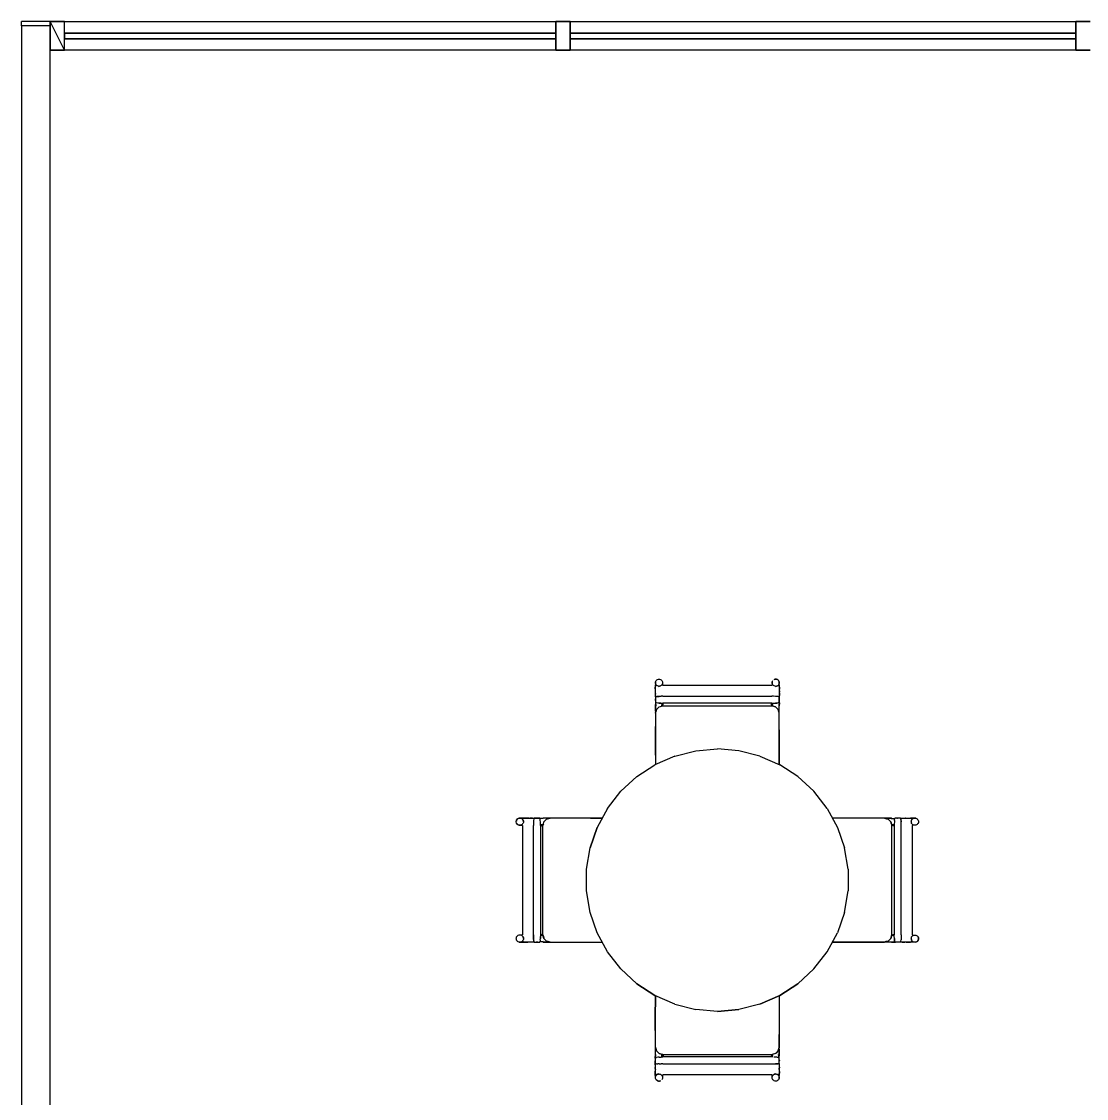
# Model space of a CAD drawing. Header units: metres. Extents: x 0 to 7.5, y -16.9 to 0.
# Drawn here: x 0 to 3.712, y -3.756 to 0 of the extents above; entities that cross this region are included whole.
import ezdxf

# ---------------------------------------------------------------- set-up
doc = ezdxf.new("R2010")
doc.units = ezdxf.units.M
doc.layers.add('projected', color=5, linetype='CONTINUOUS')
doc.layers.add('projection', color=5, linetype='CONTINUOUS')

msp = doc.modelspace()

# ---------------------------------------------------------------- linework, layer by layer
at = {"layer": 'projected'}
for p, q in [((0.125, 0), (0.1, 0)), ((0.1, 0), (0.1, -0.05)), ((0.15, 0), (0.125, 0)), ((0.15, -0.05), (0.15, 0)), ((1.8625, 0), (1.8875, 0)), ((1.8625, -0.05), (1.8625, 0)), ((1.8875, 0), (1.9125, 0)), ((1.9125, 0), (1.9125, -0.05)), ((3.675, 0), (3.7, 0)), ((3.675, -0.05), (3.675, 0)), ((3.7, 0), (3.725, 0)), ((0, -0.015), (0, -8.4075)), ((0.05, -0.015), (0, -0.015)), ((0.1, -0.015), (0.05, -0.015)), ((0.1, -8.4075), (0.1, -0.015)), ((0.1, -0.05), (0.1, -0.1)), ((1.0063, -0.04), (0.15, -0.04)), ((0.15, -0.04), (0.15, -0.05)), ((0.15, -0.05), (0.15, -0.06)), ((0.15, -0.1), (0.15, -0.05)), ((0.15, -0.06), (1.0063, -0.06)), ((1.8625, -0.04), (1.0063, -0.04)), ((1.0063, -0.06), (1.8625, -0.06)), ((1.8625, -0.05), (1.8625, -0.04)), ((1.8625, -0.06), (1.8625, -0.05)), ((1.8625, -0.1), (1.8625, -0.05)), ((2.7938, -0.04), (1.9125, -0.04)), ((1.9125, -0.04), (1.9125, -0.05)), ((1.9125, -0.05), (1.9125, -0.06)), ((1.9125, -0.05), (1.9125, -0.1)), ((1.9125, -0.06), (2.7938, -0.06)), ((3.675, -0.04), (2.7938, -0.04)), ((2.7938, -0.06), (3.675, -0.06)), ((3.675, -0.05), (3.675, -0.04)), ((3.675, -0.06), (3.675, -0.05)), ((3.675, -0.1), (3.675, -0.05)), ((0.1, -0.1), (0.125, -0.1)), ((0.125, -0.1), (0.15, -0.1)), ((1.8875, -0.1), (1.8625, -0.1)), ((1.9125, -0.1), (1.8875, -0.1)), ((3.7, -0.1), (3.675, -0.1)), ((3.725, -0.1), (3.7, -0.1))]:
    msp.add_line(p, q, dxfattribs=at)
at = {"layer": 'projection'}
for p, q in [((0, -0.015), (0, 0)), ((0.1, 0), (0, 0)), ((0.1, -0.1), (0.1, 0)), ((0.1, 0), (0.15, 0)), ((0.15, -0.1), (0.1, 0)), ((0.1, -0.1), (0.1, 0)), ((0.1, 0), (0.15, 0)), ((0.1, 0), (0.1, -0.1)), ((0.15, 0), (0.1, 0)), ((0.15, -0.1), (0.15, 0)), ((0.15, 0), (1.8625, 0)), ((0.15, -0.1), (0.15, 0)), ((1.8625, -0.1), (1.8625, 0)), ((1.8625, 0), (1.9125, 0)), ((1.8625, -0.04), (1.8625, 0)), ((1.8625, 0), (1.8625, -0.1)), ((1.9125, 0), (1.8625, 0)), ((1.9125, -0.04), (1.9125, 0)), ((1.9125, 0), (3.675, 0)), ((1.9125, -0.1), (1.9125, 0)), ((3.675, 0), (3.725, 0)), ((3.675, -0.04), (3.675, 0)), ((3.675, 0), (3.675, -0.1)), ((3.725, 0), (3.675, 0)), ((0, -0.015), (0, -16.8)), ((0.1, -0.015), (0, -0.015)), ((0.1, -16.8), (0.1, -0.015)), ((0.15, -0.04), (0.15, -0.06)), ((0.15, -0.04), (1.8625, -0.04)), ((0.15, -0.04), (0.15, -0.06)), ((1.8625, -0.04), (0.15, -0.04)), ((1.8625, -0.06), (0.15, -0.06)), ((0.15, -0.06), (1.8625, -0.06)), ((1.8625, -0.04), (1.8625, -0.06)), ((1.8625, -0.06), (1.8625, -0.04)), ((1.8625, -0.1), (1.8625, -0.06)), ((1.9125, -0.04), (1.9125, -0.06)), ((1.9125, -0.04), (3.675, -0.04)), ((1.9125, -0.04), (1.9125, -0.06)), ((3.675, -0.04), (1.9125, -0.04)), ((1.9125, -0.1), (1.9125, -0.06)), ((3.675, -0.06), (1.9125, -0.06)), ((1.9125, -0.06), (3.675, -0.06)), ((3.675, -0.04), (3.675, -0.06)), ((3.675, -0.06), (3.675, -0.04)), ((3.675, -0.1), (3.675, -0.06)), ((0.15, -0.1), (0.1, -0.1)), ((0.15, -0.1), (0.1, -0.1)), ((0.1, -0.1), (0.15, -0.1)), ((1.8625, -0.1), (0.15, -0.1)), ((1.9125, -0.1), (1.8625, -0.1)), ((1.8625, -0.1), (1.9125, -0.1)), ((3.675, -0.1), (1.9125, -0.1)), ((3.725, -0.1), (3.675, -0.1)), ((3.675, -0.1), (3.725, -0.1)), ((2.2098, -2.303), (2.2095, -2.3209)), ((2.2098, -2.3341), (2.2095, -2.3209)), ((2.2098, -2.303), (2.2111, -2.3005)), ((2.2098, -2.3058), (2.2098, -2.303)), ((2.2098, -2.3087), (2.2098, -2.3058)), ((2.2111, -2.3112), (2.2098, -2.3087)), ((2.2098, -2.3175), (2.2111, -2.3171)), ((2.2098, -2.3554), (2.2098, -2.3175)), ((2.2111, -2.3005), (2.2123, -2.2979)), ((2.2123, -2.3137), (2.2111, -2.3112)), ((2.2132, -2.3164), (2.2119, -2.3168)), ((2.2123, -2.2979), (2.2145, -2.2962)), ((2.2145, -2.3155), (2.2123, -2.3137)), ((2.2145, -2.2962), (2.2167, -2.2944)), ((2.2167, -2.3172), (2.2145, -2.3155)), ((2.2167, -2.2944), (2.2201, -2.2937)), ((2.2201, -2.318), (2.2167, -2.3172)), ((2.2201, -2.2937), (2.2222, -2.2932)), ((2.2222, -2.3185), (2.2201, -2.318)), ((2.2222, -2.2932), (2.2243, -2.2937)), ((2.2222, -2.3185), (2.2277, -2.3172)), ((2.2243, -2.318), (2.2222, -2.3185)), ((2.2243, -2.2937), (2.2277, -2.2944)), ((2.2277, -2.3172), (2.2243, -2.318)), ((2.2277, -2.2944), (2.2299, -2.2962)), ((2.2299, -2.3155), (2.2277, -2.3172)), ((2.2299, -2.2962), (2.2322, -2.2979)), ((2.2322, -2.3137), (2.2301, -2.3154)), ((2.2322, -2.2979), (2.2334, -2.3005)), ((2.2334, -2.3112), (2.2322, -2.3137)), ((2.2334, -2.3005), (2.2346, -2.303)), ((2.2346, -2.3087), (2.2334, -2.3112)), ((2.2346, -2.303), (2.2348, -2.3153)), ((2.2346, -2.303), (2.2346, -2.3058)), ((2.2346, -2.3058), (2.2346, -2.3087)), ((2.6162, -2.3153), (2.2352, -2.3153)), ((2.6171, -2.303), (2.6168, -2.3153)), ((2.6171, -2.303), (2.6195, -2.2979)), ((2.6171, -2.3058), (2.6171, -2.303)), ((2.6171, -2.3087), (2.6171, -2.3058)), ((2.6183, -2.3112), (2.6171, -2.3087)), ((2.6195, -2.3137), (2.6183, -2.3112)), ((2.6216, -2.3154), (2.6195, -2.3137)), ((2.6239, -2.3172), (2.6217, -2.3155)), ((2.6239, -2.2944), (2.6274, -2.2937)), ((2.6274, -2.2937), (2.6239, -2.2944)), ((2.6274, -2.318), (2.6239, -2.3172)), ((2.6294, -2.2932), (2.6274, -2.2937)), ((2.6274, -2.2937), (2.6294, -2.2932)), ((2.6294, -2.3185), (2.6274, -2.318)), ((2.6315, -2.2937), (2.6294, -2.2932)), ((2.6294, -2.2932), (2.6315, -2.2937)), ((2.6294, -2.3185), (2.6349, -2.3172)), ((2.6315, -2.318), (2.6294, -2.3185)), ((2.6315, -2.2937), (2.6349, -2.2944)), ((2.6349, -2.2944), (2.6315, -2.2937)), ((2.6349, -2.3172), (2.6315, -2.318)), ((2.6372, -2.2962), (2.6349, -2.2944)), ((2.6349, -2.2944), (2.6394, -2.2979)), ((2.6372, -2.3155), (2.6349, -2.3172)), ((2.6394, -2.3137), (2.6372, -2.3155)), ((2.6394, -2.3168), (2.6382, -2.3164)), ((2.6406, -2.3005), (2.6394, -2.2979)), ((2.6394, -2.2979), (2.6418, -2.303)), ((2.6406, -2.3112), (2.6394, -2.3137)), ((2.6416, -2.3175), (2.6399, -2.3169)), ((2.6418, -2.303), (2.6406, -2.3005)), ((2.6418, -2.3087), (2.6406, -2.3112)), ((2.6416, -2.3175), (2.6416, -2.3554)), ((2.6421, -2.3209), (2.6418, -2.303)), ((2.6418, -2.303), (2.6418, -2.3058)), ((2.6418, -2.3058), (2.6418, -2.3087)), ((2.6421, -2.3209), (2.6418, -2.336)), ((2.2097, -2.3383), (2.2095, -2.3396)), ((2.2095, -2.3396), (2.2098, -2.3455)), ((2.2096, -2.3664), (2.2098, -2.3625)), ((2.2097, -2.3382), (2.2097, -2.3338)), ((2.2098, -2.3554), (2.2132, -2.3543)), ((2.2115, -2.3549), (2.2098, -2.3554)), ((2.2098, -2.3554), (2.2098, -2.3754)), ((2.2132, -2.3543), (2.2115, -2.3549)), ((2.2132, -2.3543), (2.2225, -2.3535)), ((2.2179, -2.3539), (2.2132, -2.3543)), ((2.2225, -2.3535), (2.2179, -2.3539)), ((2.2303, -2.3533), (2.2225, -2.3535)), ((2.2225, -2.3535), (2.2303, -2.3533)), ((2.2352, -2.3532), (2.2303, -2.3533)), ((2.2352, -2.3532), (2.6162, -2.3532)), ((2.6211, -2.3533), (2.6162, -2.3532)), ((2.6289, -2.3535), (2.6211, -2.3533)), ((2.6336, -2.3539), (2.6289, -2.3535)), ((2.6382, -2.3543), (2.6336, -2.3539)), ((2.6403, -2.355), (2.6382, -2.3543)), ((2.6416, -2.3554), (2.6403, -2.355)), ((2.6416, -2.3754), (2.6416, -2.3554)), ((2.6419, -2.3338), (2.6421, -2.3376)), ((2.6419, -2.3338), (2.6419, -2.3382)), ((2.6421, -2.3409), (2.6421, -2.3376)), ((2.6421, -2.3409), (2.6421, -2.3502)), ((2.6421, -2.3641), (2.6421, -2.3502)), ((2.6421, -2.3759), (2.6421, -2.3641)), ((2.2098, -2.3868), (2.2095, -2.5284)), ((2.2098, -2.3681), (2.2096, -2.3664)), ((2.2111, -2.3758), (2.2098, -2.3754)), ((2.2098, -2.3868), (2.2109, -2.3763)), ((2.2098, -2.4045), (2.2098, -2.3864)), ((2.2098, -2.4118), (2.2132, -2.3991)), ((2.2123, -2.3868), (2.2108, -2.3757)), ((2.2132, -2.3765), (2.2111, -2.3758)), ((2.2132, -2.3991), (2.2111, -2.407)), ((2.2132, -2.3991), (2.2115, -2.4055)), ((2.2179, -2.3769), (2.2132, -2.3765)), ((2.2132, -2.3991), (2.2225, -2.3898)), ((2.2179, -2.3945), (2.2132, -2.3991)), ((2.2179, -2.3945), (2.2132, -2.3991)), ((2.2225, -2.3773), (2.2179, -2.3769)), ((2.2225, -2.3898), (2.2179, -2.3945)), ((2.2289, -2.3774), (2.2225, -2.3773)), ((2.2225, -2.3773), (2.2289, -2.3774)), ((2.2225, -2.3898), (2.2352, -2.3864)), ((2.2289, -2.3774), (2.2352, -2.3776)), ((2.2328, -2.3775), (2.2322, -2.3868)), ((2.2322, -2.3868), (2.2334, -2.3775)), ((2.2337, -2.3775), (2.2346, -2.3866)), ((2.2337, -2.3775), (2.2346, -2.3866)), ((2.2352, -2.3864), (2.2376, -2.3776)), ((2.6162, -2.3776), (2.2352, -2.3776)), ((2.2352, -2.3864), (2.6162, -2.3864)), ((2.6162, -2.3864), (2.6138, -2.3776)), ((2.6162, -2.3776), (2.6211, -2.3775)), ((2.6162, -2.3864), (2.6211, -2.3877)), ((2.6289, -2.3898), (2.6162, -2.3864)), ((2.618, -2.3775), (2.6171, -2.3867)), ((2.6195, -2.3868), (2.6183, -2.3775)), ((2.6211, -2.3775), (2.6289, -2.3773)), ((2.6211, -2.3877), (2.6289, -2.3898)), ((2.6226, -2.3881), (2.6289, -2.3898)), ((2.6382, -2.3765), (2.6289, -2.3773)), ((2.6289, -2.3773), (2.6336, -2.3769)), ((2.6336, -2.3945), (2.6289, -2.3898)), ((2.6336, -2.3769), (2.6382, -2.3765)), ((2.6336, -2.3945), (2.6382, -2.3991)), ((2.6416, -2.3754), (2.6382, -2.3765)), ((2.6403, -2.407), (2.6382, -2.3991)), ((2.6382, -2.3991), (2.6399, -2.4055)), ((2.6382, -2.3991), (2.6403, -2.407)), ((2.6418, -2.3868), (2.642, -2.3738)), ((2.6421, -2.3759), (2.6418, -2.3868)), ((2.6418, -2.3868), (2.6421, -2.3759)), ((2.6421, -2.5519), (2.6418, -2.3868)), ((2.2098, -2.4118), (2.2115, -2.4055)), ((2.2115, -2.4055), (2.2098, -2.4118)), ((2.2098, -2.4118), (2.2111, -2.407)), ((2.2098, -2.4118), (2.2098, -2.5912)), ((2.6416, -2.4118), (2.6403, -2.407)), ((2.6416, -2.5912), (2.6416, -2.4118)), ((2.2095, -2.5284), (2.2096, -2.5913)), ((2.2772, -2.5616), (2.3505, -2.5431)), ((2.3505, -2.5431), (2.4258, -2.5369)), ((2.5011, -2.5431), (2.4258, -2.5369)), ((2.5743, -2.5616), (2.5011, -2.5431)), ((2.6418, -2.5913), (2.6418, -2.5527)), ((2.6421, -2.5914), (2.6421, -2.5519)), ((2.2772, -2.5616), (2.208, -2.592)), ((2.5743, -2.5616), (2.6435, -2.592)), ((2.1448, -2.6333), (2.208, -2.592)), ((2.7068, -2.6333), (2.6435, -2.592)), ((2.0892, -2.6845), (2.1448, -2.6333)), ((2.7624, -2.6845), (2.7068, -2.6333)), ((2.7624, -2.6845), (2.7068, -2.6333)), ((2.0428, -2.7441), (2.0892, -2.6845)), ((2.8088, -2.7441), (2.7624, -2.6845)), ((1.7293, -2.7807), (1.7344, -2.7783)), ((1.7344, -2.7783), (1.7319, -2.7795)), ((1.7523, -2.778), (1.7344, -2.7783)), ((1.7344, -2.7783), (1.7372, -2.7783)), ((1.7372, -2.7783), (1.7401, -2.7783)), ((1.7401, -2.7783), (1.7426, -2.7795)), ((1.7483, -2.7802), (1.7489, -2.7785)), ((1.7489, -2.7785), (1.7868, -2.7785)), ((1.7674, -2.7783), (1.7523, -2.778)), ((1.769, -2.778), (1.7652, -2.7782)), ((1.7652, -2.7782), (1.7696, -2.7782)), ((1.769, -2.778), (1.7723, -2.778)), ((1.7816, -2.778), (1.7723, -2.778)), ((1.7816, -2.778), (1.7955, -2.778)), ((1.7868, -2.7785), (1.7864, -2.7798)), ((1.8068, -2.7785), (1.7868, -2.7785)), ((1.7955, -2.778), (1.8073, -2.778)), ((1.8052, -2.7781), (1.8182, -2.7783)), ((1.8068, -2.7785), (1.8073, -2.7802)), ((1.8073, -2.7802), (1.8068, -2.7785)), ((1.8073, -2.778), (1.8182, -2.7783)), ((1.9833, -2.778), (1.8182, -2.7783)), ((1.8432, -2.7785), (1.8383, -2.7798)), ((1.8383, -2.7798), (1.8432, -2.7785)), ((2.0241, -2.7785), (1.8432, -2.7785)), ((1.9833, -2.778), (2.0244, -2.7781)), ((2.0243, -2.7783), (1.9841, -2.7783)), ((2.0428, -2.7441), (2.0068, -2.8106)), ((2.8088, -2.7441), (2.8447, -2.8106)), ((2.8918, -2.7781), (2.8272, -2.7782)), ((3.0083, -2.7784), (2.8273, -2.7784)), ((3.0333, -2.7784), (2.8918, -2.7781)), ((3.0083, -2.7784), (3.0132, -2.7797)), ((3.0083, -2.7784), (3.0146, -2.7801)), ((3.0083, -2.7784), (3.021, -2.7818)), ((3.0146, -2.7801), (3.0083, -2.7784)), ((3.0156, -2.7784), (3.0337, -2.7784)), ((3.0333, -2.7784), (3.0438, -2.7795)), ((3.0443, -2.7797), (3.0448, -2.7784)), ((3.0647, -2.7784), (3.0448, -2.7784)), ((3.052, -2.7784), (3.0537, -2.7782)), ((3.0576, -2.7784), (3.0537, -2.7782)), ((3.0647, -2.7784), (3.1026, -2.7784)), ((3.0652, -2.7801), (3.0647, -2.7784)), ((3.0647, -2.7784), (3.0658, -2.7818)), ((3.0746, -2.7784), (3.0805, -2.7781)), ((3.0818, -2.7783), (3.0805, -2.7781)), ((3.0819, -2.7783), (3.0863, -2.7783)), ((3.086, -2.7784), (3.0992, -2.7781)), ((3.1171, -2.7784), (3.0992, -2.7781)), ((3.1026, -2.7784), (3.1031, -2.7797)), ((3.1089, -2.7797), (3.1115, -2.7784)), ((3.1115, -2.7784), (3.1143, -2.7784)), ((3.1143, -2.7784), (3.1171, -2.7784)), ((3.1171, -2.7784), (3.1196, -2.7797)), ((1.7246, -2.7907), (1.7258, -2.7852)), ((1.7258, -2.7962), (1.7246, -2.7907)), ((1.7258, -2.7852), (1.7251, -2.7886)), ((1.7258, -2.7852), (1.7293, -2.7807)), ((1.7276, -2.783), (1.7258, -2.7852)), ((1.7258, -2.7962), (1.7276, -2.7984)), ((1.7293, -2.8006), (1.7258, -2.7962)), ((1.7293, -2.7807), (1.7276, -2.783)), ((1.7276, -2.7984), (1.7293, -2.8006)), ((1.7319, -2.7795), (1.7293, -2.7807)), ((1.7293, -2.8006), (1.7319, -2.8018)), ((1.7344, -2.8031), (1.7293, -2.8006)), ((1.7319, -2.8018), (1.7344, -2.8031)), ((1.7344, -2.8031), (1.7467, -2.8033)), ((1.7372, -2.8031), (1.7344, -2.8031)), ((1.7401, -2.8031), (1.7372, -2.8031)), ((1.7426, -2.8018), (1.7401, -2.8031)), ((1.7426, -2.7795), (1.7451, -2.7807)), ((1.7451, -2.8006), (1.7426, -2.8018)), ((1.7451, -2.7807), (1.7469, -2.783)), ((1.7468, -2.7985), (1.7451, -2.8006)), ((1.7467, -2.8039), (1.7467, -3.1849)), ((1.7469, -2.783), (1.7486, -2.7852)), ((1.7486, -2.7962), (1.7469, -2.7984)), ((1.7478, -2.7819), (1.7481, -2.7807)), ((1.7499, -2.7907), (1.7486, -2.7852)), ((1.7486, -2.7852), (1.7494, -2.7886)), ((1.7494, -2.7928), (1.7486, -2.7962)), ((1.7494, -2.7886), (1.7499, -2.7907)), ((1.7499, -2.7907), (1.7494, -2.7928)), ((1.7847, -2.799), (1.7846, -2.8039)), ((1.7846, -3.1849), (1.7846, -2.8039)), ((1.7849, -2.7912), (1.7847, -2.799)), ((1.7853, -2.7866), (1.7849, -2.7912)), ((1.7857, -2.7819), (1.7853, -2.7866)), ((1.7864, -2.7798), (1.7857, -2.7819)), ((1.8073, -2.7802), (1.8079, -2.7819)), ((1.8079, -2.7819), (1.8073, -2.7802)), ((1.8083, -2.7866), (1.8079, -2.7819)), ((1.8087, -2.7912), (1.8083, -2.7866)), ((1.8089, -2.799), (1.8087, -2.7912)), ((1.809, -2.8039), (1.8089, -2.799)), ((1.8182, -2.8006), (1.8089, -2.8018)), ((1.8089, -2.8021), (1.8181, -2.803)), ((1.809, -2.8063), (1.8178, -2.8039)), ((1.809, -2.8039), (1.809, -3.1849)), ((1.8178, -2.8039), (1.8191, -2.799)), ((1.8178, -2.8039), (1.8191, -2.799)), ((1.8191, -2.799), (1.8178, -2.8039)), ((1.8178, -3.1849), (1.8178, -2.8039)), ((1.8191, -2.799), (1.8212, -2.7912)), ((1.8212, -2.7912), (1.8259, -2.7866)), ((1.8305, -2.7819), (1.8259, -2.7866)), ((1.8305, -2.7819), (1.8383, -2.7798)), ((1.8383, -2.7798), (1.8305, -2.7819)), ((1.8369, -2.7802), (1.8305, -2.7819)), ((2.0068, -2.8106), (1.9823, -2.882)), ((1.9823, -2.882), (2.0068, -2.8106)), ((2.8447, -2.8106), (2.8693, -2.882)), ((2.8447, -2.8106), (2.8693, -2.882)), ((3.0132, -2.7797), (3.021, -2.7818)), ((3.0132, -2.7797), (3.021, -2.7818)), ((3.021, -2.7818), (3.0146, -2.7801)), ((3.0256, -2.7865), (3.021, -2.7818)), ((3.0256, -2.7865), (3.021, -2.7818)), ((3.021, -2.7818), (3.0303, -2.7911)), ((3.0303, -2.7911), (3.0256, -2.7865)), ((3.0303, -2.7911), (3.0317, -2.7963)), ((3.0303, -2.7911), (3.0317, -2.7963)), ((3.0303, -2.7911), (3.0337, -2.8038)), ((3.0324, -2.7989), (3.0303, -2.7911)), ((3.0317, -2.7964), (3.032, -2.7975)), ((3.0317, -2.7964), (3.0324, -2.7989)), ((3.0333, -2.7809), (3.0444, -2.7794)), ((3.0426, -2.802), (3.0333, -2.8008)), ((3.0335, -2.8032), (3.0426, -2.8023)), ((3.0425, -2.8062), (3.0337, -2.8038)), ((3.0337, -3.1848), (3.0337, -2.8038)), ((3.0427, -2.7975), (3.0425, -2.8038)), ((3.0425, -2.8038), (3.0425, -3.1848)), ((3.0428, -2.7911), (3.0427, -2.7975)), ((3.0432, -2.7865), (3.0428, -2.7911)), ((3.0432, -2.7865), (3.0436, -2.7818)), ((3.0443, -2.7797), (3.0436, -2.7818)), ((3.0658, -2.7818), (3.0652, -2.7801)), ((3.0662, -2.7865), (3.0658, -2.7818)), ((3.0658, -2.7818), (3.0666, -2.7911)), ((3.0666, -2.7911), (3.0662, -2.7865)), ((3.0668, -2.7989), (3.0666, -2.7911)), ((3.0669, -2.8038), (3.0668, -2.7989)), ((3.0669, -3.1848), (3.0669, -2.8038)), ((3.1016, -2.7908), (3.1021, -2.7887)), ((3.1016, -2.7908), (3.1029, -2.7963)), ((3.1021, -2.7929), (3.1016, -2.7908)), ((3.1021, -2.7887), (3.1029, -2.7853)), ((3.1029, -2.7963), (3.1021, -2.7929)), ((3.1029, -2.7853), (3.1046, -2.7831)), ((3.1046, -2.7985), (3.1029, -2.7963)), ((3.1037, -2.7818), (3.1033, -2.7805)), ((3.1046, -2.7831), (3.1064, -2.7809)), ((3.1064, -2.8008), (3.1047, -2.7987)), ((3.1171, -2.8032), (3.1048, -2.8034)), ((3.1048, -2.8038), (3.1048, -3.1848)), ((3.1064, -2.7809), (3.1089, -2.7797)), ((3.1089, -2.802), (3.1064, -2.8008)), ((3.1115, -2.8032), (3.1089, -2.802)), ((3.1143, -2.8032), (3.1115, -2.8032)), ((3.1171, -2.8032), (3.1143, -2.8032)), ((3.1196, -2.802), (3.1171, -2.8032)), ((3.1196, -2.7797), (3.1222, -2.7809)), ((3.1222, -2.8008), (3.1196, -2.802)), ((3.1222, -2.7809), (3.1239, -2.7831)), ((3.1239, -2.7985), (3.1222, -2.8008)), ((3.1239, -2.7831), (3.1257, -2.7853)), ((3.1257, -2.7963), (3.1239, -2.7985)), ((3.1257, -2.7853), (3.1265, -2.7887)), ((3.1265, -2.7929), (3.1257, -2.7963)), ((3.1265, -2.7887), (3.1269, -2.7908)), ((3.1269, -2.7908), (3.1265, -2.7929)), ((1.9698, -2.9566), (1.9823, -2.882)), ((2.8817, -2.9566), (2.8693, -2.882)), ((1.9698, -3.0321), (1.9698, -2.9566)), ((2.8817, -2.9566), (2.8817, -3.0321)), ((1.9823, -3.1067), (1.9698, -3.0321)), ((2.8693, -3.1067), (2.8817, -3.0321)), ((2.8693, -3.1067), (2.8817, -3.0321)), ((2.0068, -3.1781), (1.9823, -3.1067)), ((2.8693, -3.1067), (2.8447, -3.1781)), ((1.7258, -3.1924), (1.7276, -3.1902)), ((1.7276, -3.1902), (1.7293, -3.188)), ((1.7293, -3.188), (1.7319, -3.1867)), ((1.7319, -3.1867), (1.7344, -3.1855)), ((1.7344, -3.1855), (1.7467, -3.1853)), ((1.7344, -3.1855), (1.7372, -3.1855)), ((1.7372, -3.1855), (1.7401, -3.1855)), ((1.7401, -3.1855), (1.7426, -3.1867)), ((1.7426, -3.1867), (1.7451, -3.188)), ((1.7451, -3.188), (1.7468, -3.19)), ((1.7469, -3.1902), (1.7486, -3.1924)), ((1.7849, -3.1976), (1.7846, -3.1849)), ((1.7846, -3.1849), (1.7847, -3.1898)), ((1.7847, -3.1898), (1.7849, -3.1976)), ((1.809, -3.1849), (1.8087, -3.1976)), ((1.8087, -3.1976), (1.8088, -3.1913)), ((1.8089, -3.1864), (1.818, -3.1855)), ((1.818, -3.1855), (1.8089, -3.1864)), ((1.8182, -3.188), (1.8089, -3.1867)), ((1.8182, -3.188), (1.8089, -3.1873)), ((1.8178, -3.1849), (1.809, -3.1825)), ((1.8195, -3.1913), (1.8178, -3.1849)), ((1.8178, -3.1849), (1.8191, -3.1898)), ((1.8178, -3.1849), (1.8191, -3.1898)), ((1.8212, -3.1976), (1.8178, -3.1849)), ((1.8198, -3.1923), (1.8191, -3.1898)), ((1.8191, -3.1898), (1.8212, -3.1976)), ((1.8198, -3.1923), (1.8195, -3.1913)), ((2.0428, -3.2446), (2.0068, -3.1781)), ((2.8088, -3.2446), (2.8447, -3.1781)), ((3.0303, -3.1975), (3.0337, -3.1848)), ((3.0324, -3.1897), (3.0303, -3.1975)), ((3.0337, -3.1848), (3.0324, -3.1897)), ((3.0426, -3.1869), (3.0333, -3.1881)), ((3.0426, -3.1866), (3.0334, -3.1857)), ((3.0337, -3.1848), (3.0425, -3.1824)), ((3.0427, -3.1897), (3.0425, -3.1848)), ((3.0428, -3.1975), (3.0427, -3.1897)), ((3.0668, -3.1897), (3.0666, -3.1975)), ((3.0669, -3.1848), (3.0668, -3.1897)), ((3.1029, -3.1925), (3.1046, -3.1903)), ((3.1047, -3.1902), (3.1064, -3.1881)), ((3.1048, -3.1854), (3.1171, -3.1857)), ((3.1064, -3.1881), (3.1089, -3.1869)), ((3.1089, -3.1869), (3.1115, -3.1857)), ((3.1115, -3.1857), (3.1143, -3.1857)), ((3.1143, -3.1857), (3.1171, -3.1857)), ((3.1171, -3.1857), (3.1222, -3.1881)), ((3.1222, -3.1881), (3.1257, -3.1925)), ((1.7246, -3.1979), (1.7251, -3.1958)), ((1.7251, -3.2), (1.7246, -3.1979)), ((1.7251, -3.1958), (1.7258, -3.1924)), ((1.7258, -3.2034), (1.7251, -3.2)), ((1.7276, -3.2056), (1.7258, -3.2034)), ((1.7293, -3.2078), (1.7276, -3.2056)), ((1.7319, -3.209), (1.7293, -3.2078)), ((1.7344, -3.2103), (1.7319, -3.209)), ((1.7344, -3.2103), (1.7523, -3.2106)), ((1.7372, -3.2103), (1.7344, -3.2103)), ((1.7401, -3.2103), (1.7372, -3.2103)), ((1.7426, -3.209), (1.7401, -3.2103)), ((1.7451, -3.2078), (1.7426, -3.209)), ((1.7469, -3.2056), (1.7451, -3.2078)), ((1.7486, -3.2034), (1.7469, -3.2056)), ((1.7482, -3.2082), (1.7478, -3.2069)), ((1.7489, -3.2103), (1.7485, -3.209)), ((1.7499, -3.1979), (1.7486, -3.1924)), ((1.7486, -3.1924), (1.7494, -3.1958)), ((1.7494, -3.2), (1.7486, -3.2034)), ((1.7868, -3.2103), (1.7489, -3.2103)), ((1.7494, -3.1958), (1.7499, -3.1979)), ((1.7499, -3.1979), (1.7494, -3.2)), ((1.7523, -3.2106), (1.7655, -3.2103)), ((1.7696, -3.2104), (1.7652, -3.2104)), ((1.771, -3.2106), (1.7697, -3.2104)), ((1.7769, -3.2103), (1.771, -3.2106)), ((1.7857, -3.2069), (1.7849, -3.1976)), ((1.7849, -3.1976), (1.7853, -3.2023)), ((1.7853, -3.2023), (1.7857, -3.2069)), ((1.7868, -3.2103), (1.7857, -3.2069)), ((1.7857, -3.2069), (1.7863, -3.2086)), ((1.7863, -3.2086), (1.7868, -3.2103)), ((1.7868, -3.2103), (1.8068, -3.2103)), ((1.7978, -3.2105), (1.7939, -3.2103)), ((1.7995, -3.2103), (1.7978, -3.2105)), ((1.8072, -3.209), (1.8068, -3.2103)), ((1.8182, -3.2078), (1.8071, -3.2093)), ((1.8072, -3.209), (1.8079, -3.2069)), ((1.8182, -3.2103), (1.8077, -3.2092)), ((1.8182, -3.2103), (1.8077, -3.2092)), ((1.8083, -3.2023), (1.8079, -3.2069)), ((1.8083, -3.2023), (1.8087, -3.1976)), ((1.8359, -3.2103), (1.8178, -3.2103)), ((1.8182, -3.2103), (1.9598, -3.2106)), ((1.8212, -3.1976), (1.8199, -3.1924)), ((1.8212, -3.1976), (1.8199, -3.1924)), ((1.8212, -3.1976), (1.8259, -3.2023)), ((1.8305, -3.2069), (1.8212, -3.1976)), ((1.8383, -3.209), (1.8305, -3.2069)), ((1.8383, -3.209), (1.8305, -3.2069)), ((1.8305, -3.2069), (1.8369, -3.2086)), ((1.8432, -3.2103), (1.8305, -3.2069)), ((1.8432, -3.2103), (1.8369, -3.2086)), ((1.8369, -3.2086), (1.8432, -3.2103)), ((1.8383, -3.209), (1.8432, -3.2103)), ((1.8432, -3.2103), (2.0242, -3.2103)), ((1.9598, -3.2106), (2.0243, -3.2105)), ((2.8271, -3.2107), (2.8682, -3.2107)), ((2.8674, -3.2104), (2.8272, -3.2104)), ((2.8274, -3.2102), (3.0083, -3.2102)), ((3.0333, -3.2104), (2.8682, -3.2107)), ((3.0132, -3.2089), (3.0083, -3.2102)), ((3.0083, -3.2102), (3.0132, -3.2089)), ((3.0132, -3.2089), (3.021, -3.2068)), ((3.021, -3.2068), (3.0132, -3.2089)), ((3.0256, -3.2022), (3.021, -3.2068)), ((3.0256, -3.2022), (3.0303, -3.1975)), ((3.0442, -3.2107), (3.0333, -3.2104)), ((3.0333, -3.2104), (3.0463, -3.2106)), ((3.0428, -3.1975), (3.0432, -3.2022)), ((3.0436, -3.2068), (3.0428, -3.1975)), ((3.0432, -3.2022), (3.0436, -3.2068)), ((3.0436, -3.2068), (3.0442, -3.2085)), ((3.0448, -3.2102), (3.0436, -3.2068)), ((3.056, -3.2107), (3.0442, -3.2107)), ((3.0647, -3.2102), (3.0448, -3.2102)), ((3.07, -3.2107), (3.056, -3.2107)), ((3.0647, -3.2102), (3.0651, -3.2089)), ((3.1026, -3.2102), (3.0647, -3.2102)), ((3.0651, -3.2089), (3.0658, -3.2068)), ((3.0658, -3.2068), (3.0662, -3.2022)), ((3.0666, -3.1975), (3.0662, -3.2022)), ((3.07, -3.2107), (3.0792, -3.2107)), ((3.0825, -3.2107), (3.0792, -3.2107)), ((3.0863, -3.2105), (3.0819, -3.2105)), ((3.0863, -3.2105), (3.0825, -3.2107)), ((3.0841, -3.2104), (3.0992, -3.2107)), ((3.1171, -3.2104), (3.0992, -3.2107)), ((3.1016, -3.198), (3.1021, -3.196)), ((3.1016, -3.198), (3.1029, -3.2035)), ((3.1021, -3.2001), (3.1016, -3.198)), ((3.1021, -3.196), (3.1029, -3.1925)), ((3.1029, -3.2035), (3.1021, -3.2001)), ((3.1026, -3.2102), (3.1032, -3.2085)), ((3.1046, -3.2058), (3.1029, -3.2035)), ((3.1034, -3.208), (3.1037, -3.2068)), ((3.1064, -3.208), (3.1046, -3.2058)), ((3.1089, -3.2092), (3.1064, -3.208)), ((3.1115, -3.2104), (3.1089, -3.2092)), ((3.1143, -3.2104), (3.1115, -3.2104)), ((3.1171, -3.2104), (3.1143, -3.2104)), ((3.1222, -3.208), (3.1171, -3.2104)), ((3.1171, -3.2104), (3.1196, -3.2092)), ((3.1196, -3.2092), (3.1222, -3.208)), ((3.1257, -3.2035), (3.1222, -3.208)), ((3.1239, -3.2058), (3.1257, -3.2035)), ((3.1257, -3.1925), (3.1265, -3.196)), ((3.1265, -3.196), (3.1257, -3.1925)), ((3.1265, -3.2001), (3.1257, -3.2035)), ((3.1257, -3.2035), (3.1265, -3.2001)), ((3.1269, -3.198), (3.1265, -3.196)), ((3.1265, -3.196), (3.1269, -3.198)), ((3.1265, -3.2001), (3.1269, -3.198)), ((3.1269, -3.198), (3.1265, -3.2001)), ((2.0892, -3.3042), (2.0428, -3.2446)), ((2.7624, -3.3042), (2.8088, -3.2446)), ((2.0892, -3.3042), (2.1448, -3.3554)), ((2.0892, -3.3042), (2.1448, -3.3554)), ((2.7068, -3.3554), (2.7624, -3.3042)), ((2.1448, -3.3554), (2.208, -3.3967)), ((2.208, -3.3967), (2.1448, -3.3554)), ((2.7068, -3.3554), (2.6435, -3.3967)), ((2.6435, -3.3967), (2.7068, -3.3554)), ((2.2772, -3.4271), (2.208, -3.3967)), ((2.2095, -3.3973), (2.2094, -3.4368)), ((2.2097, -3.3975), (2.2097, -3.436)), ((2.2099, -3.5769), (2.2099, -3.3975)), ((2.5743, -3.4271), (2.6435, -3.3967)), ((2.6435, -3.3967), (2.5743, -3.4271)), ((2.6417, -3.3975), (2.6417, -3.5769)), ((2.642, -3.4604), (2.6419, -3.3974)), ((2.2097, -3.6019), (2.2094, -3.4368)), ((2.2772, -3.4271), (2.3505, -3.4456)), ((2.4258, -3.4519), (2.3505, -3.4456)), ((2.4258, -3.4519), (2.3505, -3.4456)), ((2.4258, -3.4519), (2.5011, -3.4456)), ((2.5011, -3.4456), (2.4258, -3.4519)), ((2.5743, -3.4271), (2.5011, -3.4456)), ((2.6417, -3.6019), (2.642, -3.4604)), ((2.2097, -3.6019), (2.2094, -3.6128)), ((2.2095, -3.6149), (2.2097, -3.6019)), ((2.2099, -3.5769), (2.2112, -3.5818)), ((2.2112, -3.5818), (2.2099, -3.5769)), ((2.2112, -3.5818), (2.2133, -3.5896)), ((2.2133, -3.5896), (2.218, -3.5942)), ((2.218, -3.5942), (2.2226, -3.5989)), ((2.2304, -3.601), (2.2226, -3.5989)), ((2.2226, -3.5989), (2.2353, -3.6023)), ((2.2353, -3.6023), (2.2304, -3.601)), ((2.2353, -3.6023), (2.2304, -3.601)), ((2.2327, -3.6112), (2.232, -3.6019)), ((2.2332, -3.6112), (2.232, -3.6019)), ((2.2344, -3.602), (2.2335, -3.6112)), ((2.2344, -3.602), (2.2335, -3.6112)), ((2.2353, -3.6023), (2.2377, -3.6111)), ((2.2353, -3.6023), (2.6163, -3.6023)), ((2.6139, -3.6111), (2.6163, -3.6023)), ((2.629, -3.5989), (2.6163, -3.6023)), ((2.6178, -3.6112), (2.6169, -3.6021)), ((2.6178, -3.6112), (2.6169, -3.6021)), ((2.6181, -3.6112), (2.6194, -3.6019)), ((2.6383, -3.5896), (2.629, -3.5989)), ((2.629, -3.5989), (2.6337, -3.5942)), ((2.6337, -3.5942), (2.6383, -3.5896)), ((2.6337, -3.5942), (2.6383, -3.5896)), ((2.6417, -3.5769), (2.6383, -3.5896)), ((2.6383, -3.5896), (2.6404, -3.5818)), ((2.6383, -3.5896), (2.64, -3.5832)), ((2.6407, -3.613), (2.6392, -3.6019)), ((2.6417, -3.5769), (2.64, -3.5832)), ((2.64, -3.5832), (2.6417, -3.5769)), ((2.6404, -3.5818), (2.6417, -3.5769)), ((2.6417, -3.6019), (2.6406, -3.6124)), ((2.6417, -3.5842), (2.6417, -3.6023)), ((2.2094, -3.6128), (2.2094, -3.6246)), ((2.2094, -3.6386), (2.2094, -3.6246)), ((2.2094, -3.6386), (2.2094, -3.6478)), ((2.2099, -3.6134), (2.2133, -3.6123)), ((2.2099, -3.6333), (2.2099, -3.6134)), ((2.2099, -3.6712), (2.2099, -3.6333)), ((2.2099, -3.6333), (2.2112, -3.6337)), ((2.2112, -3.6337), (2.2133, -3.6344)), ((2.2133, -3.6123), (2.2116, -3.6128)), ((2.218, -3.6118), (2.2133, -3.6123)), ((2.2133, -3.6344), (2.218, -3.6348)), ((2.2226, -3.6114), (2.218, -3.6118)), ((2.2226, -3.6352), (2.218, -3.6348)), ((2.2226, -3.6114), (2.2304, -3.6113)), ((2.2226, -3.6352), (2.2304, -3.6354)), ((2.2304, -3.6113), (2.2353, -3.6111)), ((2.2353, -3.6355), (2.2304, -3.6354)), ((2.6163, -3.6111), (2.2353, -3.6111)), ((2.2353, -3.6355), (2.6163, -3.6355)), ((2.6163, -3.6355), (2.6212, -3.6354)), ((2.6212, -3.6354), (2.629, -3.6352)), ((2.629, -3.6114), (2.6227, -3.6113)), ((2.6337, -3.6118), (2.629, -3.6114)), ((2.6383, -3.6344), (2.629, -3.6352)), ((2.629, -3.6352), (2.6337, -3.6348)), ((2.6337, -3.6118), (2.6383, -3.6123)), ((2.6337, -3.6348), (2.6383, -3.6344)), ((2.6404, -3.6129), (2.6383, -3.6123)), ((2.6417, -3.6333), (2.6383, -3.6344)), ((2.6383, -3.6344), (2.64, -3.6338)), ((2.64, -3.6338), (2.6417, -3.6333)), ((2.6404, -3.6129), (2.6417, -3.6134)), ((2.6417, -3.6333), (2.6417, -3.6134)), ((2.6419, -3.6223), (2.6417, -3.6206)), ((2.6419, -3.6223), (2.6417, -3.6262)), ((2.6417, -3.6333), (2.6417, -3.6712)), ((2.2094, -3.6511), (2.2094, -3.6478)), ((2.2094, -3.6511), (2.2096, -3.6549)), ((2.2094, -3.6678), (2.2097, -3.6527)), ((2.2097, -3.6857), (2.2094, -3.6678)), ((2.2096, -3.6549), (2.2096, -3.6505)), ((2.2097, -3.6801), (2.2109, -3.6775)), ((2.2097, -3.6829), (2.2097, -3.6801)), ((2.2116, -3.6718), (2.2099, -3.6712)), ((2.2109, -3.6775), (2.2121, -3.675)), ((2.2133, -3.6723), (2.2121, -3.672)), ((2.2121, -3.675), (2.2144, -3.6732)), ((2.2144, -3.6732), (2.2166, -3.6715)), ((2.2221, -3.6702), (2.2166, -3.6715)), ((2.2166, -3.6715), (2.22, -3.6707)), ((2.22, -3.6707), (2.2221, -3.6702)), ((2.2221, -3.6702), (2.2242, -3.6707)), ((2.2242, -3.6707), (2.2276, -3.6715)), ((2.2276, -3.6715), (2.2298, -3.6732)), ((2.2299, -3.6733), (2.232, -3.675)), ((2.232, -3.675), (2.2332, -3.6775)), ((2.2332, -3.6775), (2.2345, -3.6801)), ((2.2347, -3.6734), (2.2345, -3.6857)), ((2.2345, -3.6801), (2.2345, -3.6829)), ((2.6163, -3.6734), (2.2353, -3.6734)), ((2.6169, -3.6857), (2.6167, -3.6734)), ((2.6169, -3.6801), (2.6181, -3.6775)), ((2.6169, -3.6829), (2.6169, -3.6801)), ((2.6181, -3.6775), (2.6194, -3.675)), ((2.6194, -3.675), (2.6214, -3.6733)), ((2.6216, -3.6732), (2.6238, -3.6715)), ((2.6293, -3.6702), (2.6238, -3.6715)), ((2.6238, -3.6715), (2.6272, -3.6707)), ((2.6272, -3.6707), (2.6293, -3.6702)), ((2.6293, -3.6702), (2.6314, -3.6707)), ((2.6314, -3.6707), (2.6348, -3.6715)), ((2.6348, -3.6715), (2.637, -3.6732)), ((2.637, -3.6732), (2.6392, -3.675)), ((2.6396, -3.6719), (2.6383, -3.6723)), ((2.6392, -3.675), (2.6404, -3.6775)), ((2.6417, -3.6712), (2.6404, -3.6717)), ((2.6404, -3.6775), (2.6417, -3.6801)), ((2.6417, -3.6432), (2.642, -3.6491)), ((2.6417, -3.6546), (2.642, -3.6678)), ((2.6417, -3.6857), (2.642, -3.6678)), ((2.6417, -3.6801), (2.6417, -3.6829)), ((2.642, -3.6491), (2.6418, -3.6504)), ((2.6418, -3.6549), (2.6418, -3.6505)), ((2.2097, -3.6857), (2.2097, -3.6829)), ((2.2121, -3.6908), (2.2097, -3.6857)), ((2.2166, -3.6943), (2.2121, -3.6908)), ((2.2144, -3.6925), (2.2166, -3.6943)), ((2.22, -3.6951), (2.2166, -3.6943)), ((2.2166, -3.6943), (2.22, -3.6951)), ((2.22, -3.6951), (2.2221, -3.6955)), ((2.2221, -3.6955), (2.22, -3.6951)), ((2.2221, -3.6955), (2.2242, -3.6951)), ((2.2242, -3.6951), (2.2221, -3.6955)), ((2.2276, -3.6943), (2.2242, -3.6951)), ((2.2242, -3.6951), (2.2276, -3.6943)), ((2.2345, -3.6857), (2.232, -3.6908)), ((2.2345, -3.6829), (2.2345, -3.6857)), ((2.6169, -3.6857), (2.6169, -3.6829)), ((2.6181, -3.6882), (2.6169, -3.6857)), ((2.6194, -3.6908), (2.6181, -3.6882)), ((2.6216, -3.6925), (2.6194, -3.6908)), ((2.6238, -3.6943), (2.6216, -3.6925)), ((2.6272, -3.6951), (2.6238, -3.6943)), ((2.6293, -3.6955), (2.6272, -3.6951)), ((2.6314, -3.6951), (2.6293, -3.6955)), ((2.6348, -3.6943), (2.6314, -3.6951)), ((2.637, -3.6925), (2.6348, -3.6943)), ((2.6392, -3.6908), (2.637, -3.6925)), ((2.6404, -3.6882), (2.6392, -3.6908)), ((2.6417, -3.6857), (2.6404, -3.6882)), ((2.6417, -3.6829), (2.6417, -3.6857))]:
    msp.add_line(p, q, dxfattribs=at)

doc.saveas('drawing.dxf')
